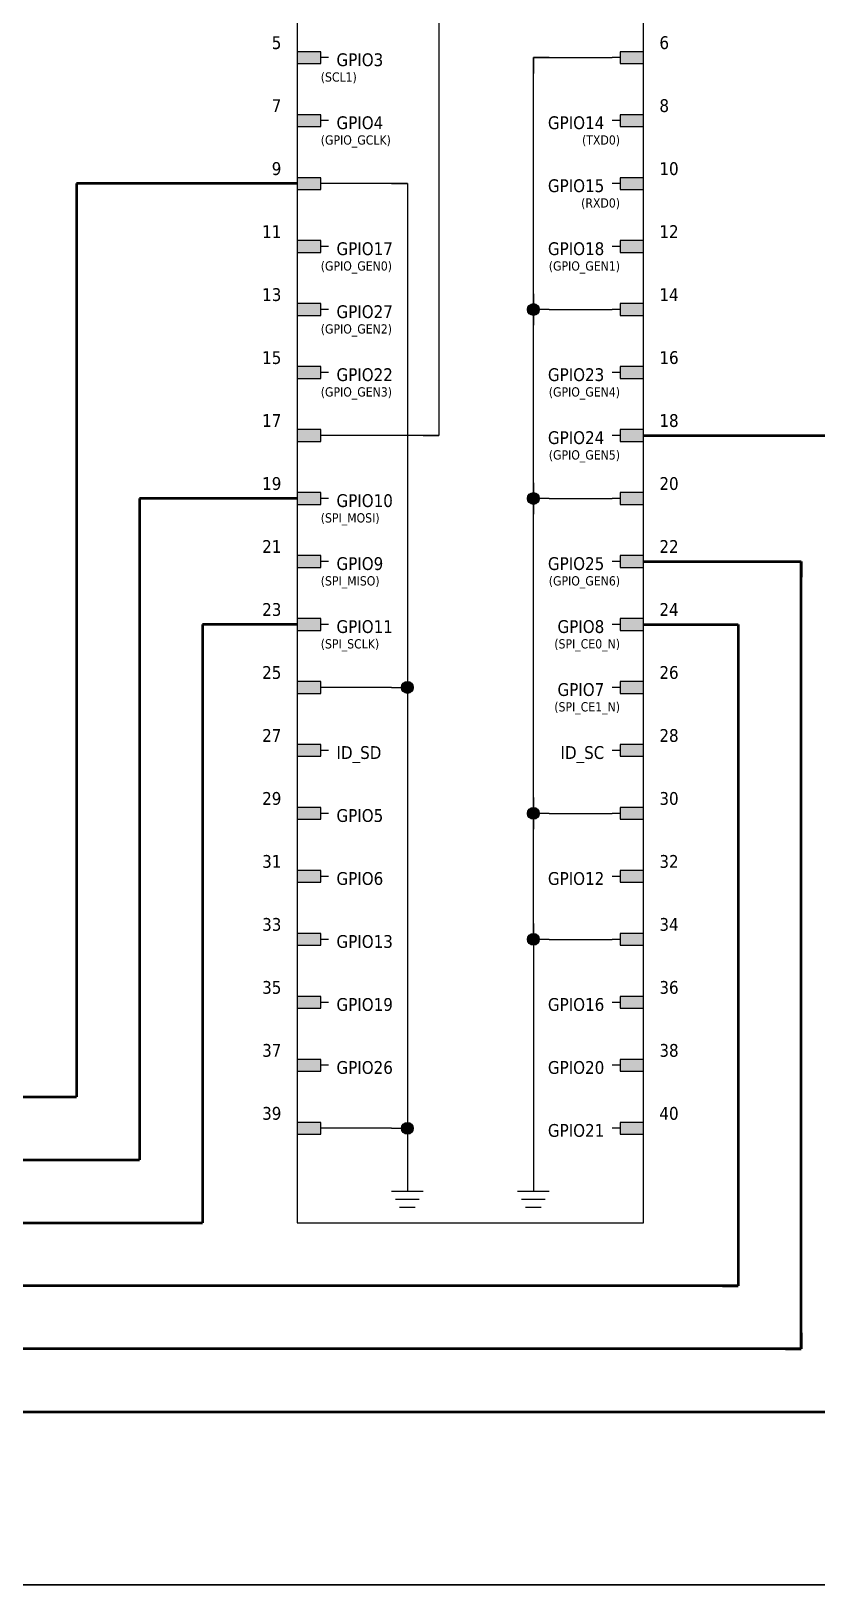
# Model space of a CAD drawing. Header units: millimetres. Extents: x 0 to 420, y 0 to 297.
# Drawn here: x 122.2 to 222, y 0 to 197.4 of the extents above; entities that cross this region are included whole.
import ezdxf
from ezdxf.enums import TextEntityAlignment as Align

# ---------------------------------------------------------------- set-up
doc = ezdxf.new("R2010")
doc.units = ezdxf.units.MM
doc.linetypes.add('EPL_DASH', pattern=[1, 0.5, -0.5])
for name, color, linetype, lineweight in [('EPLAN201', 73, 'Continuous', 35), ('EPLAN300', 5, 'Continuous', 25), ('EPLAN305', 5, 'EPL_DASH', 25), ('EPLAN311', 1, 'Continuous', 25), ('EPLAN400', 5, 'Continuous', 35), ('EPLAN422', 7, 'Continuous', 35), ('EPLAN435', 7, 'Continuous', 35), ('EPLAN510', 5, 'Continuous', 25), ('EPLAN543', 1, 'Continuous', 25), ('EPLAN545', 1, 'Continuous', 25)]:
    doc.layers.add(name, color=color, linetype=linetype, lineweight=lineweight)
doc.styles.add('Tahoma', font='tahoma.ttf')

# ---------------------------------------------------------------- blocks, each defined once
blk = doc.blocks.new('EPLFRAME')
at = {"layer": 'EPLAN201', "color": 73, "linetype": 'Continuous', "lineweight": 35, "ltscale": 4}
blk.add_lwpolyline([(0, 0), (420, 0), (420, 297), (0, 297)], close=True, dxfattribs=at)
blk = doc.blocks.new('EPLSYM_LibrarySPECIAL_Symbol0_Variant0_Placement1')
at = {"layer": 'EPLAN305', "color": 5, "linetype": 'Continuous', "lineweight": 25, "ltscale": 4}
blk.add_lwpolyline([(0, -196), (44, -196), (44, 0), (0, 0)], close=True, dxfattribs=at)
at = {"color": 5}
blk.add_attdef('17_20010', text='', height=2.26, dxfattribs=at).set_placement((-1.5, -0.5), align=Align.BOTTOM_CENTER)
at = {"color": 73}
blk.add_attdef('17_20300', text='', height=1.63, dxfattribs=at).set_placement((-1.5, -4.25), align=Align.BOTTOM_CENTER)
at = {"color": 0}
for tag, p in [('17_20027', (-1.5, -6.95)), ('17_20901[1]', (-1.5, -9.65)), ('17_20011', (-1.5, -12.35)), ('17_20025', (-1.5, -15.05)), ('17_20024', (-1.5, -17.75))]:
    blk.add_attdef(tag, text='', height=1.63, dxfattribs=at).set_placement(p, align=Align.BOTTOM_CENTER)
blk = doc.blocks.new('EPLSYM_LibraryIEC_symbol_Symbol238_Variant1_Placement1')
at = {"layer": 'EPLAN300', "linetype": 'Continuous', "lineweight": 25, "ltscale": 4}
blk.add_hatch(color=5, dxfattribs=at).paths.add_polyline_path([(-1, -0.75), (-1, 0.75), (-4, 0.75), (-4, -0.75)], flags=0)
at = {"layer": 'EPLAN300', "color": 5, "linetype": 'Continuous', "lineweight": 25, "ltscale": 4}
blk.add_line((0, 0), (-1, 0), dxfattribs=at)
blk.add_lwpolyline([(-1, -0.75), (-1, 0.75), (-4, 0.75), (-4, -0.75)], close=True, dxfattribs=at)
at = {"color": 5}
blk.add_attdef('17_20010', text='', height=2.2575, dxfattribs=at).set_placement((0, 6.2575), align=Align.CENTER)
at = {"color": 0}
for tag, p in [('17_20011', (0, 7.57045)), ('17_20024', (0, -6.7)), ('17_20025', (0, -9.4)), ('17_20901[1]', (0, -12.1))]:
    blk.add_attdef(tag, text='', height=1.6254, dxfattribs=at).set_placement(p, align=Align.BOTTOM_CENTER)
blk.add_attdef('17_20030', text='', height=1.6254, dxfattribs=at).set_placement((-1, 0.6), align=Align.BOTTOM_RIGHT)
at = {"color": 5}
for tag, p in [('17_20029[2]', (-4, 2.1)), ('17_20029[1]', (1.6, 0.6))]:
    blk.add_attdef(tag, text='', height=1.1739, dxfattribs=at).set_placement(p, align=Align.BOTTOM_LEFT)
at = {"color": 0}
blk.add_attdef('17_20027', text='', height=1.6254, dxfattribs=at).set_placement((0, -3.2), align=Align.TOP_CENTER)
at = {"color": 73}
blk.add_attdef('17_20300', text='', height=1.6254, dxfattribs=at).set_placement((0, -14.8), align=Align.BOTTOM_CENTER)
blk.add_attdef('17_20304', text='', height=1.6254, dxfattribs=at).set_placement((0, -17.5), align=Align.BOTTOM_LEFT)
at = {"color": 3}
blk.add_attdef('17_20201[1]', text='', height=1.6254, dxfattribs=at).set_placement((0, -20.2), align=Align.BOTTOM_CENTER)
blk = doc.blocks.new('EPLSYM_LibraryIEC_symbol_Symbol238_Variant3_Placement1')
at = {"layer": 'EPLAN300', "linetype": 'Continuous', "lineweight": 25, "ltscale": 4}
blk.add_hatch(color=5, dxfattribs=at).paths.add_polyline_path([(4, -0.75), (4, 0.75), (1, 0.75), (1, -0.75)], flags=0)
at = {"layer": 'EPLAN300', "color": 5, "linetype": 'Continuous', "lineweight": 25, "ltscale": 4}
blk.add_line((1, 0), (0, 0), dxfattribs=at)
blk.add_lwpolyline([(4, -0.75), (4, 0.75), (1, 0.75), (1, -0.75)], close=True, dxfattribs=at)
at = {"color": 5}
blk.add_attdef('17_20010', text='', height=2.2575, dxfattribs=at).set_placement((0, 6.2575), align=Align.CENTER)
at = {"color": 0}
for tag, p in [('17_20011', (0, 7.57045)), ('17_20024', (0, -6.7)), ('17_20025', (0, -9.4)), ('17_20901[1]', (0, -12.1))]:
    blk.add_attdef(tag, text='', height=1.6254, dxfattribs=at).set_placement(p, align=Align.BOTTOM_CENTER)
at = {"color": 5}
blk.add_attdef('17_20029[1]', text='', height=1.1739, dxfattribs=at).set_placement((-1.6, 0.6), align=Align.BOTTOM_RIGHT)
at = {"color": 0}
blk.add_attdef('17_20030', text='', height=1.6254, dxfattribs=at).set_placement((1, 0.6), align=Align.BOTTOM_LEFT)
at = {"color": 5}
blk.add_attdef('17_20029[2]', text='', height=1.1739, dxfattribs=at).set_placement((3.4, 2.1), align=Align.BOTTOM_LEFT)
at = {"color": 0}
blk.add_attdef('17_20027', text='', height=1.6254, dxfattribs=at).set_placement((0, -3.2), align=Align.TOP_CENTER)
at = {"color": 73}
blk.add_attdef('17_20300', text='', height=1.6254, dxfattribs=at).set_placement((0, -14.8), align=Align.BOTTOM_CENTER)
blk.add_attdef('17_20304', text='', height=1.6254, dxfattribs=at).set_placement((0, -17.5), align=Align.BOTTOM_LEFT)
at = {"color": 3}
blk.add_attdef('17_20201[1]', text='', height=1.6254, dxfattribs=at).set_placement((0, -20.2), align=Align.BOTTOM_RIGHT)
blk = doc.blocks.new('EPLSYM_LibraryIEC_symbol_Symbol300_Variant0_Placement1')
at = {"layer": 'EPLAN300', "color": 5, "linetype": 'Continuous', "lineweight": 25, "ltscale": 4}
for p, q in [((0, 2), (0, 0)), ((-2, 0), (2, 0)), ((-1.5, -1), (1.5, -1)), ((-1, -2), (1, -2))]:
    blk.add_line(p, q, dxfattribs=at)
at = {"color": 5}
blk.add_attdef('17_20029[1]', text='', height=1.1739, dxfattribs=at).set_placement((0.6, 3.3), align=Align.BOTTOM_LEFT)
at = {"color": 0}
blk.add_attdef('17_20028[1]', text='', height=1.6254, dxfattribs=at).set_placement((0.6, 0.6), align=Align.BOTTOM_LEFT)
at = {"color": 5}
blk.add_attdef('17_20010', text='', height=2.2575, dxfattribs=at).set_placement((-4, -0.94), align=Align.MIDDLE_RIGHT)
at = {"color": 73}
blk.add_attdef('17_20300', text='', height=1.6254, dxfattribs=at).set_placement((-4, -3.9715), align=Align.MIDDLE_RIGHT)
at = {"color": 0}
for tag, p in [('17_20027', (-4, -6.5095)), ('17_20901[1]', (-4, -9.0475)), ('17_20011', (-4, -11.5855)), ('17_20025', (-4, -14.1235)), ('17_20024', (-4, -16.6615))]:
    blk.add_attdef(tag, text='', height=1.6254, dxfattribs=at).set_placement(p, align=Align.MIDDLE_RIGHT)
at = {"color": 3}
blk.add_attdef('17_20201[1]', text='', height=1.6254, dxfattribs=at).set_placement((-4, -19.1995), align=Align.MIDDLE_RIGHT)

msp = doc.modelspace()

# ---------------------------------------------------------------- hatches: boundary and pattern name
at = {"layer": 'EPLAN311', "linetype": 'Continuous', "lineweight": 25, "ltscale": 4}
h = msp.add_hatch(color=1, dxfattribs=at)
edge = h.paths.add_edge_path(flags=0)
edge.add_arc((186, 162), 0.75, 0, 360)
h = msp.add_hatch(color=1, dxfattribs=at)
edge = h.paths.add_edge_path(flags=0)
edge.add_arc((186, 138), 0.75, 0, 360)
h = msp.add_hatch(color=1, dxfattribs=at)
edge = h.paths.add_edge_path(flags=0)
edge.add_arc((170, 114), 0.75, 0, 360)
h = msp.add_hatch(color=1, dxfattribs=at)
edge = h.paths.add_edge_path(flags=0)
edge.add_arc((186, 98), 0.75, 0, 360)
h = msp.add_hatch(color=1, dxfattribs=at)
edge = h.paths.add_edge_path(flags=0)
edge.add_arc((186, 82), 0.75, 0, 360)
h = msp.add_hatch(color=1, dxfattribs=at)
edge = h.paths.add_edge_path(flags=0)
edge.add_arc((170, 58), 0.75, 0, 360)

# ---------------------------------------------------------------- linework, layer by layer
at = {"layer": 'EPLAN311', "color": 1, "linetype": 'Continuous', "lineweight": 25, "ltscale": 4}
for p, q in [((188, 194), (186, 194)), ((186, 194), (186, 192)), ((168, 178), (170, 178)), ((170, 178), (170, 176)), ((186, 164), (186, 160)), ((188, 162), (186, 162)), ((174, 148), (174, 146)), ((172, 146), (174, 146)), ((186, 140), (186, 136)), ((188, 138), (186, 138)), ((170, 116), (170, 112)), ((168, 114), (170, 114)), ((186, 100), (186, 96)), ((188, 98), (186, 98)), ((186, 84), (186, 80)), ((188, 82), (186, 82)), ((170, 60), (170, 56)), ((168, 58), (170, 58))]:
    msp.add_line(p, q, dxfattribs=at)
at = {"layer": 'EPLAN311', "color": 1, "linetype": 'Continuous', "lineweight": 50, "ltscale": 4}
for p, q in [((130, 178), (128, 178)), ((128, 178), (128, 176)), ((128, 64), (128, 62)), ((126, 62), (128, 62))]:
    msp.add_line(p, q, dxfattribs=at)
at = {"layer": 'EPLAN311', "color": 2, "linetype": 'Continuous', "lineweight": 50, "ltscale": 4}
for p, q in [((138, 138), (136, 138)), ((136, 138), (136, 136)), ((136, 56), (136, 54)), ((134, 54), (136, 54))]:
    msp.add_line(p, q, dxfattribs=at)
at = {"layer": 'EPLAN311', "color": 5, "linetype": 'Continuous', "lineweight": 50, "ltscale": 4}
for p, q in [((218, 130), (220, 130)), ((220, 130), (220, 128)), ((220, 32), (220, 30)), ((218, 30), (220, 30))]:
    msp.add_line(p, q, dxfattribs=at)
at = {"layer": 'EPLAN311', "color": 30, "linetype": 'Continuous', "lineweight": 50, "ltscale": 4}
for p, q in [((146, 122), (144, 122)), ((144, 122), (144, 120)), ((144, 48), (144, 46)), ((142, 46), (144, 46))]:
    msp.add_line(p, q, dxfattribs=at)
at = {"layer": 'EPLAN311', "color": 14, "linetype": 'Continuous', "lineweight": 50, "ltscale": 4}
for p, q in [((210, 122), (212, 122)), ((212, 122), (212, 120)), ((212, 40), (212, 38)), ((210, 38), (212, 38))]:
    msp.add_line(p, q, dxfattribs=at)
at = {"layer": 'EPLAN311', "color": 1, "linetype": 'Continuous', "lineweight": 25, "ltscale": 4}
for centre in [(186, 162), (186, 138), (170, 114), (186, 98), (186, 82), (170, 58)]:
    msp.add_circle(centre, 0.75, dxfattribs=at)
at = {"layer": 'EPLAN510', "color": 1, "linetype": 'Continuous', "lineweight": 50, "ltscale": 4}
for p, q in [((156, 178), (128, 178)), ((128, 178), (128, 62)), ((32, 62), (128, 62))]:
    msp.add_line(p, q, dxfattribs=at)
at = {"layer": 'EPLAN510', "color": 3, "linetype": 'Continuous', "lineweight": 50, "ltscale": 4}
for p, q in [((200, 146), (228, 146)), ((56, 22), (228, 22))]:
    msp.add_line(p, q, dxfattribs=at)
at = {"layer": 'EPLAN510', "color": 2, "linetype": 'Continuous', "lineweight": 50, "ltscale": 4}
for p, q in [((156, 138), (136, 138)), ((136, 138), (136, 54)), ((48, 54), (136, 54))]:
    msp.add_line(p, q, dxfattribs=at)
at = {"layer": 'EPLAN510', "color": 5, "linetype": 'Continuous', "lineweight": 50, "ltscale": 4}
for p, q in [((200, 130), (220, 130)), ((220, 30), (220, 130)), ((220, 30), (64, 30))]:
    msp.add_line(p, q, dxfattribs=at)
at = {"layer": 'EPLAN510', "color": 30, "linetype": 'Continuous', "lineweight": 50, "ltscale": 4}
for p, q in [((156, 122), (144, 122)), ((144, 122), (144, 46)), ((40, 46), (144, 46))]:
    msp.add_line(p, q, dxfattribs=at)
at = {"layer": 'EPLAN510', "color": 14, "linetype": 'Continuous', "lineweight": 50, "ltscale": 4}
for p, q in [((200, 122), (212, 122)), ((212, 122), (212, 38)), ((212, 38), (72, 38))]:
    msp.add_line(p, q, dxfattribs=at)
at = {"layer": 'EPLAN543', "color": 1, "linetype": 'Continuous', "lineweight": 25, "ltscale": 4}
for p, q in [((174, 210), (174, 146)), ((174, 146), (160, 146))]:
    msp.add_line(p, q, dxfattribs=at)
at = {"layer": 'EPLAN545', "color": 1, "linetype": 'Continuous', "lineweight": 25, "ltscale": 4}
for p, q in [((186, 162), (186, 194)), ((186, 194), (196, 194)), ((170, 178), (160, 178)), ((170, 178), (170, 114)), ((186, 138), (186, 162)), ((188, 162), (196, 162)), ((186, 98), (186, 138)), ((188, 138), (196, 138)), ((168, 114), (160, 114)), ((170, 114), (170, 58)), ((186, 82), (186, 98)), ((188, 98), (196, 98)), ((186, 82), (186, 52)), ((188, 82), (196, 82)), ((168, 58), (160, 58)), ((170, 58), (170, 52))]:
    msp.add_line(p, q, dxfattribs=at)

# ---------------------------------------------------------------- block references
for name, p in [('EPLFRAME', (0, 0)), ('EPLSYM_LibrarySPECIAL_Symbol0_Variant0_Placement1', (156, 242)), ('EPLSYM_LibraryIEC_symbol_Symbol300_Variant0_Placement1', (170, 50)), ('EPLSYM_LibraryIEC_symbol_Symbol300_Variant0_Placement1', (186, 50))]:
    msp.add_blockref(name, p)
ref = msp.add_blockref('EPLSYM_LibraryIEC_symbol_Symbol238_Variant1_Placement1', (160, 194))
ref.add_attrib('17_20030', '5', dxfattribs={"layer": 'EPLAN422', "color": 0, "height": 1.63, "style": 'Tahoma'}).set_placement((154, 194.6), align=Align.BOTTOM_RIGHT)
ref.add_attrib('17_20225', 'GPIO3', dxfattribs={"layer": 'EPLAN435', "color": 0, "height": 1.625, "style": 'Tahoma'}).set_placement((161, 193.73), align=Align.MIDDLE_LEFT)
ref.add_attrib('17_20045', '(SCL1)', dxfattribs={"layer": 'EPLAN400', "color": 5, "height": 1.174, "style": 'Tahoma'}).set_placement((159, 190.6), align=Align.BOTTOM_LEFT)
ref = msp.add_blockref('EPLSYM_LibraryIEC_symbol_Symbol238_Variant3_Placement1', (196, 194))
ref.add_attrib('17_20030', '6', dxfattribs={"layer": 'EPLAN422', "color": 0, "height": 1.63, "style": 'Tahoma'}).set_placement((202, 194.6), align=Align.BOTTOM_LEFT)
ref = msp.add_blockref('EPLSYM_LibraryIEC_symbol_Symbol238_Variant1_Placement1', (160, 186))
ref.add_attrib('17_20030', '7', dxfattribs={"layer": 'EPLAN422', "color": 0, "height": 1.63, "style": 'Tahoma'}).set_placement((154, 186.6), align=Align.BOTTOM_RIGHT)
ref.add_attrib('17_20225', 'GPIO4', dxfattribs={"layer": 'EPLAN435', "color": 0, "height": 1.625, "style": 'Tahoma'}).set_placement((161, 185.73), align=Align.MIDDLE_LEFT)
ref.add_attrib('17_20045', '(GPIO_GCLK)', dxfattribs={"layer": 'EPLAN400', "color": 5, "height": 1.1739, "style": 'Tahoma'}).set_placement((159, 182.6), align=Align.BOTTOM_LEFT)
ref = msp.add_blockref('EPLSYM_LibraryIEC_symbol_Symbol238_Variant3_Placement1', (196, 186))
ref.add_attrib('17_20030', '8', dxfattribs={"layer": 'EPLAN422', "color": 0, "height": 1.63, "style": 'Tahoma'}).set_placement((202, 186.6), align=Align.BOTTOM_LEFT)
ref.add_attrib('17_20225', 'GPIO14', dxfattribs={"layer": 'EPLAN435', "color": 0, "height": 1.625, "style": 'Tahoma'}).set_placement((195, 185.73), align=Align.MIDDLE_RIGHT)
ref.add_attrib('17_20045', '(TXD0)', dxfattribs={"layer": 'EPLAN400', "color": 5, "height": 1.174, "style": 'Tahoma'}).set_placement((197, 182.6), align=Align.BOTTOM_RIGHT)
ref = msp.add_blockref('EPLSYM_LibraryIEC_symbol_Symbol238_Variant1_Placement1', (160, 178))
ref.add_attrib('17_20030', '9', dxfattribs={"layer": 'EPLAN422', "color": 0, "height": 1.63, "style": 'Tahoma'}).set_placement((154, 178.6), align=Align.BOTTOM_RIGHT)
ref = msp.add_blockref('EPLSYM_LibraryIEC_symbol_Symbol238_Variant3_Placement1', (196, 178))
ref.add_attrib('17_20030', '10', dxfattribs={"layer": 'EPLAN422', "color": 0, "height": 1.625, "style": 'Tahoma'}).set_placement((202, 178.6), align=Align.BOTTOM_LEFT)
ref.add_attrib('17_20225', 'GPIO15', dxfattribs={"layer": 'EPLAN435', "color": 0, "height": 1.625, "style": 'Tahoma'}).set_placement((195, 177.73), align=Align.MIDDLE_RIGHT)
ref.add_attrib('17_20045', '(RXD0)', dxfattribs={"layer": 'EPLAN400', "color": 5, "height": 1.174, "style": 'Tahoma'}).set_placement((197, 174.6), align=Align.BOTTOM_RIGHT)
ref = msp.add_blockref('EPLSYM_LibraryIEC_symbol_Symbol238_Variant1_Placement1', (160, 170))
ref.add_attrib('17_20030', '11', dxfattribs={"layer": 'EPLAN422', "color": 0, "height": 1.625, "style": 'Tahoma'}).set_placement((154, 170.6), align=Align.BOTTOM_RIGHT)
ref.add_attrib('17_20225', 'GPIO17', dxfattribs={"layer": 'EPLAN435', "color": 0, "height": 1.625, "style": 'Tahoma'}).set_placement((161, 169.73), align=Align.MIDDLE_LEFT)
ref.add_attrib('17_20045', '(GPIO_GEN0)', dxfattribs={"layer": 'EPLAN400', "color": 5, "height": 1.1739, "style": 'Tahoma'}).set_placement((159, 166.6), align=Align.BOTTOM_LEFT)
ref = msp.add_blockref('EPLSYM_LibraryIEC_symbol_Symbol238_Variant3_Placement1', (196, 170))
ref.add_attrib('17_20030', '12', dxfattribs={"layer": 'EPLAN422', "color": 0, "height": 1.625, "style": 'Tahoma'}).set_placement((202, 170.6), align=Align.BOTTOM_LEFT)
ref.add_attrib('17_20225', 'GPIO18', dxfattribs={"layer": 'EPLAN435', "color": 0, "height": 1.625, "style": 'Tahoma'}).set_placement((195, 169.73), align=Align.MIDDLE_RIGHT)
ref.add_attrib('17_20045', '(GPIO_GEN1)', dxfattribs={"layer": 'EPLAN400', "color": 5, "height": 1.1739, "style": 'Tahoma'}).set_placement((197, 166.6), align=Align.BOTTOM_RIGHT)
ref = msp.add_blockref('EPLSYM_LibraryIEC_symbol_Symbol238_Variant1_Placement1', (160, 162))
ref.add_attrib('17_20030', '13', dxfattribs={"layer": 'EPLAN422', "color": 0, "height": 1.625, "style": 'Tahoma'}).set_placement((154, 162.6), align=Align.BOTTOM_RIGHT)
ref.add_attrib('17_20225', 'GPIO27', dxfattribs={"layer": 'EPLAN435', "color": 0, "height": 1.625, "style": 'Tahoma'}).set_placement((161, 161.73), align=Align.MIDDLE_LEFT)
ref.add_attrib('17_20045', '(GPIO_GEN2)', dxfattribs={"layer": 'EPLAN400', "color": 5, "height": 1.1739, "style": 'Tahoma'}).set_placement((159, 158.6), align=Align.BOTTOM_LEFT)
ref = msp.add_blockref('EPLSYM_LibraryIEC_symbol_Symbol238_Variant3_Placement1', (196, 162))
ref.add_attrib('17_20030', '14', dxfattribs={"layer": 'EPLAN422', "color": 0, "height": 1.625, "style": 'Tahoma'}).set_placement((202, 162.6), align=Align.BOTTOM_LEFT)
ref = msp.add_blockref('EPLSYM_LibraryIEC_symbol_Symbol238_Variant1_Placement1', (160, 154))
ref.add_attrib('17_20030', '15', dxfattribs={"layer": 'EPLAN422', "color": 0, "height": 1.625, "style": 'Tahoma'}).set_placement((154, 154.6), align=Align.BOTTOM_RIGHT)
ref.add_attrib('17_20225', 'GPIO22', dxfattribs={"layer": 'EPLAN435', "color": 0, "height": 1.625, "style": 'Tahoma'}).set_placement((161, 153.73), align=Align.MIDDLE_LEFT)
ref.add_attrib('17_20045', '(GPIO_GEN3)', dxfattribs={"layer": 'EPLAN400', "color": 5, "height": 1.1739, "style": 'Tahoma'}).set_placement((159, 150.6), align=Align.BOTTOM_LEFT)
ref = msp.add_blockref('EPLSYM_LibraryIEC_symbol_Symbol238_Variant3_Placement1', (196, 154))
ref.add_attrib('17_20030', '16', dxfattribs={"layer": 'EPLAN422', "color": 0, "height": 1.625, "style": 'Tahoma'}).set_placement((202, 154.6), align=Align.BOTTOM_LEFT)
ref.add_attrib('17_20225', 'GPIO23', dxfattribs={"layer": 'EPLAN435', "color": 0, "height": 1.625, "style": 'Tahoma'}).set_placement((195, 153.73), align=Align.MIDDLE_RIGHT)
ref.add_attrib('17_20045', '(GPIO_GEN4)', dxfattribs={"layer": 'EPLAN400', "color": 5, "height": 1.1739, "style": 'Tahoma'}).set_placement((197, 150.6), align=Align.BOTTOM_RIGHT)
ref = msp.add_blockref('EPLSYM_LibraryIEC_symbol_Symbol238_Variant1_Placement1', (160, 146))
ref.add_attrib('17_20030', '17', dxfattribs={"layer": 'EPLAN422', "color": 0, "height": 1.625, "style": 'Tahoma'}).set_placement((154, 146.6), align=Align.BOTTOM_RIGHT)
ref = msp.add_blockref('EPLSYM_LibraryIEC_symbol_Symbol238_Variant3_Placement1', (196, 146))
ref.add_attrib('17_20030', '18', dxfattribs={"layer": 'EPLAN422', "color": 0, "height": 1.625, "style": 'Tahoma'}).set_placement((202, 146.6), align=Align.BOTTOM_LEFT)
ref.add_attrib('17_20225', 'GPIO24', dxfattribs={"layer": 'EPLAN435', "color": 0, "height": 1.625, "style": 'Tahoma'}).set_placement((195, 145.73), align=Align.MIDDLE_RIGHT)
ref.add_attrib('17_20045', '(GPIO_GEN5)', dxfattribs={"layer": 'EPLAN400', "color": 5, "height": 1.1739, "style": 'Tahoma'}).set_placement((197, 142.6), align=Align.BOTTOM_RIGHT)
ref = msp.add_blockref('EPLSYM_LibraryIEC_symbol_Symbol238_Variant1_Placement1', (160, 138))
ref.add_attrib('17_20030', '19', dxfattribs={"layer": 'EPLAN422', "color": 0, "height": 1.625, "style": 'Tahoma'}).set_placement((154, 138.6), align=Align.BOTTOM_RIGHT)
ref.add_attrib('17_20225', 'GPIO10', dxfattribs={"layer": 'EPLAN435', "color": 0, "height": 1.625, "style": 'Tahoma'}).set_placement((161, 137.73), align=Align.MIDDLE_LEFT)
ref.add_attrib('17_20045', '(SPI_MOSI)', dxfattribs={"layer": 'EPLAN400', "color": 5, "height": 1.174, "style": 'Tahoma'}).set_placement((159, 134.6), align=Align.BOTTOM_LEFT)
ref = msp.add_blockref('EPLSYM_LibraryIEC_symbol_Symbol238_Variant3_Placement1', (196, 138))
ref.add_attrib('17_20030', '20', dxfattribs={"layer": 'EPLAN422', "color": 0, "height": 1.625, "style": 'Tahoma'}).set_placement((202, 138.6), align=Align.BOTTOM_LEFT)
ref = msp.add_blockref('EPLSYM_LibraryIEC_symbol_Symbol238_Variant1_Placement1', (160, 130))
ref.add_attrib('17_20030', '21', dxfattribs={"layer": 'EPLAN422', "color": 0, "height": 1.625, "style": 'Tahoma'}).set_placement((154, 130.6), align=Align.BOTTOM_RIGHT)
ref.add_attrib('17_20225', 'GPIO9', dxfattribs={"layer": 'EPLAN435', "color": 0, "height": 1.625, "style": 'Tahoma'}).set_placement((161, 129.73), align=Align.MIDDLE_LEFT)
ref.add_attrib('17_20045', '(SPI_MISO)', dxfattribs={"layer": 'EPLAN400', "color": 5, "height": 1.174, "style": 'Tahoma'}).set_placement((159, 126.6), align=Align.BOTTOM_LEFT)
ref = msp.add_blockref('EPLSYM_LibraryIEC_symbol_Symbol238_Variant3_Placement1', (196, 130))
ref.add_attrib('17_20030', '22', dxfattribs={"layer": 'EPLAN422', "color": 0, "height": 1.625, "style": 'Tahoma'}).set_placement((202, 130.6), align=Align.BOTTOM_LEFT)
ref.add_attrib('17_20225', 'GPIO25', dxfattribs={"layer": 'EPLAN435', "color": 0, "height": 1.625, "style": 'Tahoma'}).set_placement((195, 129.73), align=Align.MIDDLE_RIGHT)
ref.add_attrib('17_20045', '(GPIO_GEN6)', dxfattribs={"layer": 'EPLAN400', "color": 5, "height": 1.1739, "style": 'Tahoma'}).set_placement((197, 126.6), align=Align.BOTTOM_RIGHT)
ref = msp.add_blockref('EPLSYM_LibraryIEC_symbol_Symbol238_Variant1_Placement1', (160, 122))
ref.add_attrib('17_20030', '23', dxfattribs={"layer": 'EPLAN422', "color": 0, "height": 1.625, "style": 'Tahoma'}).set_placement((154, 122.6), align=Align.BOTTOM_RIGHT)
ref.add_attrib('17_20225', 'GPIO11', dxfattribs={"layer": 'EPLAN435', "color": 0, "height": 1.625, "style": 'Tahoma'}).set_placement((161, 121.73), align=Align.MIDDLE_LEFT)
ref.add_attrib('17_20045', '(SPI_SCLK)', dxfattribs={"layer": 'EPLAN400', "color": 5, "height": 1.174, "style": 'Tahoma'}).set_placement((159, 118.6), align=Align.BOTTOM_LEFT)
ref = msp.add_blockref('EPLSYM_LibraryIEC_symbol_Symbol238_Variant3_Placement1', (196, 122))
ref.add_attrib('17_20030', '24', dxfattribs={"layer": 'EPLAN422', "color": 0, "height": 1.625, "style": 'Tahoma'}).set_placement((202, 122.6), align=Align.BOTTOM_LEFT)
ref.add_attrib('17_20225', 'GPIO8', dxfattribs={"layer": 'EPLAN435', "color": 0, "height": 1.625, "style": 'Tahoma'}).set_placement((195, 121.73), align=Align.MIDDLE_RIGHT)
ref.add_attrib('17_20045', '(SPI_CE0_N)', dxfattribs={"layer": 'EPLAN400', "color": 5, "height": 1.1739, "style": 'Tahoma'}).set_placement((197, 118.6), align=Align.BOTTOM_RIGHT)
ref = msp.add_blockref('EPLSYM_LibraryIEC_symbol_Symbol238_Variant1_Placement1', (160, 114))
ref.add_attrib('17_20030', '25', dxfattribs={"layer": 'EPLAN422', "color": 0, "height": 1.625, "style": 'Tahoma'}).set_placement((154, 114.6), align=Align.BOTTOM_RIGHT)
ref = msp.add_blockref('EPLSYM_LibraryIEC_symbol_Symbol238_Variant3_Placement1', (196, 114))
ref.add_attrib('17_20030', '26', dxfattribs={"layer": 'EPLAN422', "color": 0, "height": 1.625, "style": 'Tahoma'}).set_placement((202, 114.6), align=Align.BOTTOM_LEFT)
ref.add_attrib('17_20225', 'GPIO7', dxfattribs={"layer": 'EPLAN435', "color": 0, "height": 1.625, "style": 'Tahoma'}).set_placement((195, 113.73), align=Align.MIDDLE_RIGHT)
ref.add_attrib('17_20045', '(SPI_CE1_N)', dxfattribs={"layer": 'EPLAN400', "color": 5, "height": 1.1739, "style": 'Tahoma'}).set_placement((197, 110.6), align=Align.BOTTOM_RIGHT)
ref = msp.add_blockref('EPLSYM_LibraryIEC_symbol_Symbol238_Variant1_Placement1', (160, 106))
ref.add_attrib('17_20030', '27', dxfattribs={"layer": 'EPLAN422', "color": 0, "height": 1.625, "style": 'Tahoma'}).set_placement((154, 106.6), align=Align.BOTTOM_RIGHT)
ref.add_attrib('17_20225', 'ID_SD', dxfattribs={"layer": 'EPLAN435', "color": 0, "height": 1.625, "style": 'Tahoma'}).set_placement((161, 105.73), align=Align.MIDDLE_LEFT)
ref = msp.add_blockref('EPLSYM_LibraryIEC_symbol_Symbol238_Variant3_Placement1', (196, 106))
ref.add_attrib('17_20030', '28', dxfattribs={"layer": 'EPLAN422', "color": 0, "height": 1.625, "style": 'Tahoma'}).set_placement((202, 106.6), align=Align.BOTTOM_LEFT)
ref.add_attrib('17_20225', 'ID_SC', dxfattribs={"layer": 'EPLAN435', "color": 0, "height": 1.625, "style": 'Tahoma'}).set_placement((195, 105.73), align=Align.MIDDLE_RIGHT)
ref = msp.add_blockref('EPLSYM_LibraryIEC_symbol_Symbol238_Variant1_Placement1', (160, 98))
ref.add_attrib('17_20030', '29', dxfattribs={"layer": 'EPLAN422', "color": 0, "height": 1.625, "style": 'Tahoma'}).set_placement((154, 98.6), align=Align.BOTTOM_RIGHT)
ref.add_attrib('17_20225', 'GPIO5', dxfattribs={"layer": 'EPLAN435', "color": 0, "height": 1.625, "style": 'Tahoma'}).set_placement((161, 97.73), align=Align.MIDDLE_LEFT)
ref = msp.add_blockref('EPLSYM_LibraryIEC_symbol_Symbol238_Variant3_Placement1', (196, 98))
ref.add_attrib('17_20030', '30', dxfattribs={"layer": 'EPLAN422', "color": 0, "height": 1.625, "style": 'Tahoma'}).set_placement((202, 98.6), align=Align.BOTTOM_LEFT)
ref = msp.add_blockref('EPLSYM_LibraryIEC_symbol_Symbol238_Variant1_Placement1', (160, 90))
ref.add_attrib('17_20030', '31', dxfattribs={"layer": 'EPLAN422', "color": 0, "height": 1.625, "style": 'Tahoma'}).set_placement((154, 90.6), align=Align.BOTTOM_RIGHT)
ref.add_attrib('17_20225', 'GPIO6', dxfattribs={"layer": 'EPLAN435', "color": 0, "height": 1.625, "style": 'Tahoma'}).set_placement((161, 89.73), align=Align.MIDDLE_LEFT)
ref = msp.add_blockref('EPLSYM_LibraryIEC_symbol_Symbol238_Variant3_Placement1', (196, 90))
ref.add_attrib('17_20030', '32', dxfattribs={"layer": 'EPLAN422', "color": 0, "height": 1.625, "style": 'Tahoma'}).set_placement((202, 90.6), align=Align.BOTTOM_LEFT)
ref.add_attrib('17_20225', 'GPIO12', dxfattribs={"layer": 'EPLAN435', "color": 0, "height": 1.625, "style": 'Tahoma'}).set_placement((195, 89.73), align=Align.MIDDLE_RIGHT)
ref = msp.add_blockref('EPLSYM_LibraryIEC_symbol_Symbol238_Variant1_Placement1', (160, 82))
ref.add_attrib('17_20030', '33', dxfattribs={"layer": 'EPLAN422', "color": 0, "height": 1.625, "style": 'Tahoma'}).set_placement((154, 82.6), align=Align.BOTTOM_RIGHT)
ref.add_attrib('17_20225', 'GPIO13', dxfattribs={"layer": 'EPLAN435', "color": 0, "height": 1.625, "style": 'Tahoma'}).set_placement((161, 81.73), align=Align.MIDDLE_LEFT)
ref = msp.add_blockref('EPLSYM_LibraryIEC_symbol_Symbol238_Variant3_Placement1', (196, 82))
ref.add_attrib('17_20030', '34', dxfattribs={"layer": 'EPLAN422', "color": 0, "height": 1.625, "style": 'Tahoma'}).set_placement((202, 82.6), align=Align.BOTTOM_LEFT)
ref = msp.add_blockref('EPLSYM_LibraryIEC_symbol_Symbol238_Variant1_Placement1', (160, 74))
ref.add_attrib('17_20030', '35', dxfattribs={"layer": 'EPLAN422', "color": 0, "height": 1.625, "style": 'Tahoma'}).set_placement((154, 74.6), align=Align.BOTTOM_RIGHT)
ref.add_attrib('17_20225', 'GPIO19', dxfattribs={"layer": 'EPLAN435', "color": 0, "height": 1.625, "style": 'Tahoma'}).set_placement((161, 73.73), align=Align.MIDDLE_LEFT)
ref = msp.add_blockref('EPLSYM_LibraryIEC_symbol_Symbol238_Variant3_Placement1', (196, 74))
ref.add_attrib('17_20030', '36', dxfattribs={"layer": 'EPLAN422', "color": 0, "height": 1.625, "style": 'Tahoma'}).set_placement((202, 74.6), align=Align.BOTTOM_LEFT)
ref.add_attrib('17_20225', 'GPIO16', dxfattribs={"layer": 'EPLAN435', "color": 0, "height": 1.625, "style": 'Tahoma'}).set_placement((195, 73.73), align=Align.MIDDLE_RIGHT)
ref = msp.add_blockref('EPLSYM_LibraryIEC_symbol_Symbol238_Variant1_Placement1', (160, 66))
ref.add_attrib('17_20030', '37', dxfattribs={"layer": 'EPLAN422', "color": 0, "height": 1.625, "style": 'Tahoma'}).set_placement((154, 66.6), align=Align.BOTTOM_RIGHT)
ref.add_attrib('17_20225', 'GPIO26', dxfattribs={"layer": 'EPLAN435', "color": 0, "height": 1.625, "style": 'Tahoma'}).set_placement((161, 65.73), align=Align.MIDDLE_LEFT)
ref = msp.add_blockref('EPLSYM_LibraryIEC_symbol_Symbol238_Variant3_Placement1', (196, 66))
ref.add_attrib('17_20030', '38', dxfattribs={"layer": 'EPLAN422', "color": 0, "height": 1.625, "style": 'Tahoma'}).set_placement((202, 66.6), align=Align.BOTTOM_LEFT)
ref.add_attrib('17_20225', 'GPIO20', dxfattribs={"layer": 'EPLAN435', "color": 0, "height": 1.625, "style": 'Tahoma'}).set_placement((195, 65.73), align=Align.MIDDLE_RIGHT)
ref = msp.add_blockref('EPLSYM_LibraryIEC_symbol_Symbol238_Variant1_Placement1', (160, 58))
ref.add_attrib('17_20030', '39', dxfattribs={"layer": 'EPLAN422', "color": 0, "height": 1.625, "style": 'Tahoma'}).set_placement((154, 58.6), align=Align.BOTTOM_RIGHT)
ref = msp.add_blockref('EPLSYM_LibraryIEC_symbol_Symbol238_Variant3_Placement1', (196, 58))
ref.add_attrib('17_20030', '40', dxfattribs={"layer": 'EPLAN422', "color": 0, "height": 1.625, "style": 'Tahoma'}).set_placement((202, 58.6), align=Align.BOTTOM_LEFT)
ref.add_attrib('17_20225', 'GPIO21', dxfattribs={"layer": 'EPLAN435', "color": 0, "height": 1.625, "style": 'Tahoma'}).set_placement((195, 57.73), align=Align.MIDDLE_RIGHT)

doc.saveas('drawing.dxf')
